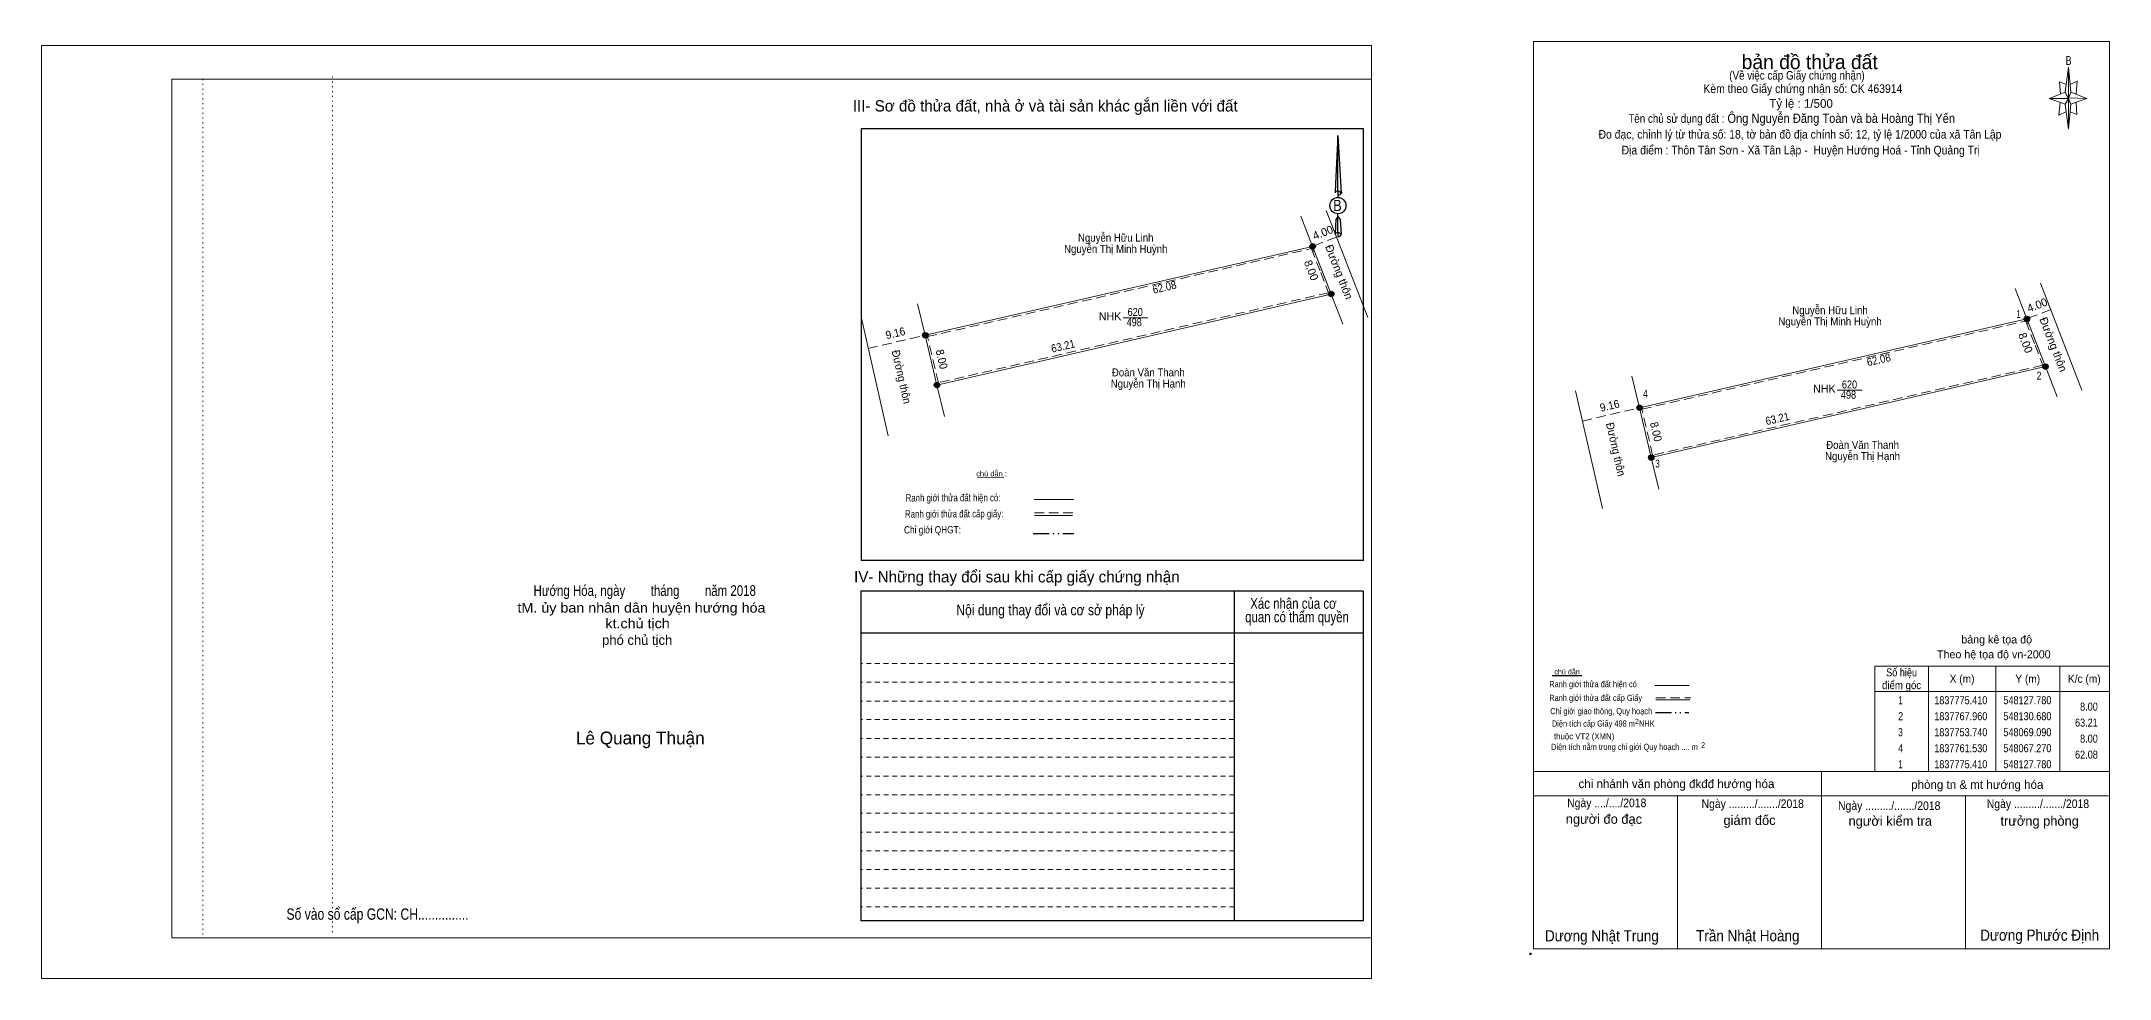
# Model space of a CAD drawing. Header units: metres. Extents: x 547557 to 548210, y 1837665 to 1837911.
# Drawn here: x 547557.3 to 547880.4, y 1837688.3 to 1837834.8 of the extents above; entities that cross this region are included whole.
import ezdxf
from ezdxf.enums import TextEntityAlignment as Align

# ---------------------------------------------------------------- set-up
doc = ezdxf.new("R2010")
doc.units = ezdxf.units.M
doc.header["$LTSCALE"] = 0.5
doc.header["$PDMODE"] = 32
doc.header["$PDSIZE"] = 0.25
for name, pattern in [('DASH_DOUBLE_DOT', [9.2, 5, -1.2, 0.3, -1.2, 0.3, -1.2]), ('DOTTED', [1.5, 0.3, -1.2]), ('MEDIUM_DASHED', [4.5, 3, -1.5]), ('SHORT_DASHED', [2.7, 1.5, -1.2])]:
    doc.linetypes.add(name, pattern=pattern)
for name, color, linetype, lineweight in [('1', 7, 'Continuous', 13), ('10', 7, 'Continuous', 13), ('11', 7, 'Continuous', 25), ('16', 7, 'Continuous', 25), ('18', 7, 'Continuous', 25), ('27', 7, 'Continuous', 13), ('28', 7, 'SHORT_DASHED', 13), ('5', 7, 'DASH_DOUBLE_DOT', 13), ('55', 7, 'Continuous', 13), ('63', 7, 'Continuous', 13), ('7', 7, 'Continuous', 13), ('8', 7, 'Continuous', 13)]:
    doc.layers.add(name, color=color, linetype=linetype, lineweight=lineweight)
doc.layers.add('36', color=7, linetype='Continuous')
doc.layers.add('9', color=7, linetype='Continuous')

msp = doc.modelspace()

# ---------------------------------------------------------------- hatches: boundary and pattern name
at = {"layer": '11'}
for points in [[(547867.9327, 1837791.39, 1), (547867.0873, 1837791.39, 1)], [(547870.8327, 1837783.94, 1), (547869.9873, 1837783.94, 1)], [(547807.4227, 1837777.51, 1), (547806.5773, 1837777.51, 1)], [(547809.2427, 1837769.72, 1), (547808.3973, 1837769.72, 1)], [(547809.2427, 1837769.72, 1), (547808.3973, 1837769.72, 1)]]:
    msp.add_hatch(color=256, dxfattribs=at).paths.add_polyline_path(points)
at = {"layer": '8'}
for points in [[(547756.3427, 1837802.72, 1), (547755.4973, 1837802.72, 1)], [(547759.2427, 1837795.27, 1), (547758.3973, 1837795.27, 1)], [(547695.8327, 1837788.84, 1), (547694.9873, 1837788.84, 1)], [(547697.6527, 1837781.05, 1), (547696.8073, 1837781.05, 1)], [(547697.6527, 1837781.05, 1), (547696.8073, 1837781.05, 1)]]:
    msp.add_hatch(color=256, dxfattribs=at).paths.add_polyline_path(points)

# ---------------------------------------------------------------- linework, layer by layer
at = {"layer": '1'}
for p, q in [((547577.7, 1837828.84), (547765.11, 1837828.84)), ((547577.7, 1837694.68), (547577.7, 1837828.84)), ((547765.11, 1837828.84), (547765.11, 1837693.55)), ((547577.7, 1837694.68), (547765.11, 1837694.68))]:
    msp.add_line(p, q, dxfattribs=at)
at = {"layer": '1', "linetype": 'DOTTED'}
for p, q in [((547582.56, 1837828.84), (547582.56, 1837694.68)), ((547602.79, 1837829.23), (547602.79, 1837695.06))]:
    msp.add_line(p, q, dxfattribs=at)
at = {"layer": '1'}
for points in [[(547557.32, 1837688.3), (547765.11, 1837688.3), (547765.11, 1837834.1), (547557.32, 1837834.1)], [(547867.51, 1837791.39), (547870.41, 1837783.94), (547808.82, 1837769.72), (547807, 1837777.51)]]:
    msp.add_lwpolyline(points, close=True, dxfattribs=at)
msp.add_lwpolyline([(547585.28, 1837828.84), (547765.11, 1837828.84), (547765.11, 1837694.68), (547585.28, 1837694.68)], dxfattribs=at)
at = {"layer": '10'}
msp.add_lwpolyline([(547808.82, 1837769.72), (547807, 1837777.51), (547867.51, 1837791.39), (547869.06, 1837787.41), (547870.41, 1837783.94)], close=True, dxfattribs=at)
at = {"layer": '10', "linetype": 'MEDIUM_DASHED'}
msp.add_lwpolyline([(547809.04, 1837770.08), (547807.36, 1837777.28), (547867.32, 1837791.04), (547868.78, 1837787.3), (547870, 1837784.15)], close=True, dxfattribs=at)
at = {"layer": '11'}
for centre in [(547867.51, 1837791.39), (547870.41, 1837783.94), (547807, 1837777.51), (547808.82, 1837769.72), (547808.82, 1837769.72)]:
    msp.add_circle(centre, 0.4227, dxfattribs=at)
at = {"layer": '16'}
msp.add_line((547797.98, 1837735.6), (547793.36, 1837735.6), dxfattribs=at)
at = {"layer": '18'}
for p, q in [((547759.87, 1837820.04), (547760.36, 1837811.1)), ((547759.87, 1837820.04), (547760.36, 1837811.1)), ((547759.87, 1837820.04), (547760.36, 1837811.1)), ((547759.48, 1837812.47), (547759.43, 1837811.1)), ((547759.87, 1837811.34), (547759.87, 1837811.03)), ((547759.87, 1837811.03), (547759.87, 1837810.8)), ((547759.87, 1837810.8), (547759.87, 1837810.43)), ((547759.87, 1837810.8), (547759.87, 1837810.43)), ((547759.87, 1837810.8), (547759.87, 1837810.43)), ((547759.87, 1837807.41), (547759.87, 1837807.8)), ((547759.87, 1837807.41), (547759.87, 1837807.8)), ((547759.87, 1837807.41), (547759.87, 1837807.8)), ((547759.87, 1837807.41), (547760.21, 1837806.92)), ((547759.87, 1837807.41), (547760.21, 1837806.92)), ((547759.87, 1837807.41), (547760.21, 1837806.92)), ((547759.87, 1837804.87), (547759.87, 1837804.54)), ((547759.87, 1837804.54), (547759.87, 1837804.26)), ((547760.21, 1837806.92), (547760.36, 1837804.58)), ((547760.21, 1837806.92), (547760.36, 1837804.58)), ((547760.21, 1837806.92), (547760.36, 1837804.58)), ((547760.36, 1837804.58), (547760.36, 1837804.59))]:
    msp.add_line(p, q, dxfattribs=at)
for points in [[(547759.87, 1837811.34), (547759.87, 1837820.04), (547759.48, 1837812.47)], [(547759.87, 1837804.87), (547759.87, 1837807.41), (547759.57, 1837806.92), (547759.48, 1837805.97), (547759.43, 1837804.59)]]:
    msp.add_lwpolyline(points, dxfattribs=at)
for centre, start_param, end_param in [((547759.8807, 1837811.053), 1.57079633, 3.07445202), ((547759.8807, 1837811.053), 0.06714063, 1.57079633), ((547759.8807, 1837811.053), 4.71238898, 6.28318531), ((547759.8807, 1837804.5516), 2.49106941, 3.07427841), ((547759.8807, 1837804.5516), 1.57079633, 2.49106941), ((547759.8807, 1837804.5516), 0.06714063, 1.57079633), ((547759.8807, 1837804.5516), 4.71238898, 6.28318531)]:
    msp.add_ellipse(centre, major_axis=(0.4592, 0), ratio=0.655448, start_param=start_param, end_param=end_param, dxfattribs=at)
msp.add_ellipse((547759.8802, 1837809.0901), major_axis=(0, 1.2738), ratio=0.983453, dxfattribs=at)
msp.add_point((547760.36, 1837811.1), dxfattribs=at)
at = {"layer": '27'}
for p, q in [((547867.51, 1837791.39), (547865.66, 1837796.12)), ((547807, 1837777.51), (547805.77, 1837782.43)), ((547870.41, 1837783.94), (547872.25, 1837779.21)), ((547808.82, 1837769.72), (547809.99, 1837764.78))]:
    msp.add_line(p, q, dxfattribs=at)
at = {"layer": '28', "linetype": 'Continuous', "lineweight": 25}
for p, q in [((547763.89, 1837753.62), (547685.4, 1837753.62)), ((547743.64, 1837748.84), (547743.66, 1837697.31)), ((547763.83, 1837748.84), (547763.79, 1837697.31)), ((547763.79, 1837742.3), (547685.34, 1837742.3)), ((547763.79, 1837697.31), (547685.34, 1837697.31))]:
    msp.add_line(p, q, dxfattribs=at)
at = {"layer": '28'}
for p, q in [((547743.65, 1837737.56), (547685.34, 1837737.56)), ((547743.65, 1837734.63), (547685.34, 1837734.63)), ((547743.65, 1837731.68), (547685.34, 1837731.68)), ((547743.65, 1837728.78), (547685.34, 1837728.78)), ((547743.65, 1837725.84), (547685.34, 1837725.84)), ((547743.65, 1837722.92), (547685.34, 1837722.92)), ((547743.65, 1837719.95), (547685.34, 1837719.95)), ((547743.66, 1837717.03), (547685.34, 1837717.03)), ((547743.66, 1837714.13), (547685.34, 1837714.13)), ((547743.66, 1837711.21), (547685.34, 1837711.21)), ((547743.66, 1837708.26), (547685.34, 1837708.26)), ((547743.66, 1837705.33), (547685.34, 1837705.33)), ((547743.66, 1837702.42), (547685.34, 1837702.42)), ((547743.66, 1837699.5), (547685.34, 1837699.5))]:
    msp.add_line(p, q, dxfattribs=at)
at = {"layer": '28', "linetype": 'Continuous', "lineweight": 25}
for points in [[(547763.89, 1837753.62), (547763.89, 1837821.09), (547685.4, 1837821.09), (547685.4, 1837753.62)], [(547763.83, 1837748.84), (547685.34, 1837748.84), (547685.34, 1837697.31)]]:
    msp.add_lwpolyline(points, dxfattribs=at)
at = {"layer": '5', "lineweight": 25}
for p, q in [((547712.28, 1837757.83), (547718.6, 1837757.83)), ((547809.46, 1837729.9), (547814.7, 1837729.9))]:
    msp.add_line(p, q, dxfattribs=at)
at = {"layer": '5', "linetype": 'Continuous'}
for p, q in [((547809.36, 1837734.11), (547814.74, 1837734.11)), ((547809.56, 1837731.87), (547814.83, 1837731.87))]:
    msp.add_line(p, q, dxfattribs=at)
at = {"layer": '5', "linetype": 'MEDIUM_DASHED'}
msp.add_line((547809.56, 1837732.19), (547815, 1837732.19), dxfattribs=at)
at = {"layer": '55'}
for p, q in [((547712.43, 1837763.14), (547718.6, 1837763.14)), ((547712.48, 1837760.67), (547718.4, 1837760.67)), ((547712.48, 1837760.67), (547718.4, 1837760.67))]:
    msp.add_line(p, q, dxfattribs=at)
at = {"layer": '55', "linetype": 'MEDIUM_DASHED'}
msp.add_line((547712.47, 1837761.09), (547718.53, 1837761.09), dxfattribs=at)
at = {"layer": '63'}
for p, q in [((547869.61, 1837796.99), (547876.11, 1837780.26)), ((547867.69, 1837790.6), (547867.51, 1837791.39)), ((547797.01, 1837780.16), (547801.18, 1837761.76)), ((547837.89, 1837780.23), (547841.77, 1837780.23)), ((547852.13, 1837737.15), (547852.13, 1837720.65)), ((547862.63, 1837737.15), (547862.63, 1837720.65)), ((547872.63, 1837737.15), (547872.63, 1837720.65)), ((547843.73, 1837733.15), (547880.43, 1837733.15))]:
    msp.add_line(p, q, dxfattribs=at)
at = {"layer": '63', "linetype": 'MEDIUM_DASHED'}
for p, q in [((547871.22, 1837792.84), (547867.51, 1837791.39)), ((547798.08, 1837775.43), (547807, 1837777.51))]:
    msp.add_line(p, q, dxfattribs=at)
at = {"layer": '63'}
msp.add_lwpolyline([(547843.73, 1837737.15), (547880.43, 1837737.15), (547880.43, 1837720.65), (547843.73, 1837720.65)], close=True, dxfattribs=at)
at = {"layer": '7'}
for p, q in [((547873.48, 1837826.82), (547873.98, 1837830.72)), ((547873.48, 1837824.92), (547870.98, 1837825.82)), ((547874.38, 1837824.92), (547873.98, 1837821.02)), ((547874.38, 1837826.82), (547876.88, 1837825.82)), ((547875.18, 1837825.22), (547875.28, 1837823.32)), ((547875.28, 1837823.32), (547874.28, 1837823.72)), ((547703.58, 1837766.62), (547707.68, 1837766.67)), ((547790.43, 1837720.65), (547880.43, 1837720.65)), ((547790.43, 1837720.65), (547880.43, 1837720.65)), ((547790.43, 1837720.65), (547880.43, 1837720.65)), ((547835.43, 1837692.95), (547835.43, 1837720.65)), ((547790.43, 1837716.85), (547880.23, 1837716.85)), ((547812.93, 1837692.95), (547812.93, 1837716.85)), ((547857.93, 1837692.95), (547857.93, 1837716.85)), ((547880.43, 1837692.95), (547790.43, 1837692.95))]:
    msp.add_line(p, q, dxfattribs=at)
for points in [[(547790.43, 1837834.75), (547880.43, 1837834.75), (547880.43, 1837692.95), (547790.43, 1837692.95)], [(547873.98, 1837830.72), (547874.38, 1837826.82), (547873.98, 1837825.82)], [(547873.98, 1837825.82), (547870.98, 1837825.82), (547873.48, 1837826.82), (547874.38, 1837824.92), (547876.88, 1837825.82), (547873.98, 1837825.92)], [(547873.98, 1837825.82), (547873.98, 1837821.02), (547873.48, 1837824.92)]]:
    msp.add_lwpolyline(points, close=True, dxfattribs=at)
for points in [[(547873.68, 1837828.02), (547872.58, 1837828.42), (547872.78, 1837826.52)], [(547874.28, 1837828.02), (547875.38, 1837828.52), (547875.18, 1837826.52)], [(547873.98, 1837825.82), (547873.48, 1837826.82), (547870.98, 1837825.82)], [(547872.68, 1837825.22), (547872.48, 1837823.22), (547873.58, 1837823.72)], [(547873.98, 1837825.82), (547874.38, 1837824.92), (547876.88, 1837825.82)]]:
    msp.add_lwpolyline(points, dxfattribs=at)
msp.add_point((547789.96, 1837692.17), dxfattribs=at)
at = {"layer": '8'}
for p, q in [((547758.02, 1837808.32), (547764.52, 1837791.59)), ((547755.92, 1837802.72), (547754.07, 1837807.45)), ((547756.1, 1837801.93), (547755.92, 1837802.72)), ((547758.82, 1837795.27), (547760.66, 1837790.54)), ((547695.41, 1837788.84), (547694.18, 1837793.76)), ((547726.3, 1837791.56), (547730.18, 1837791.56)), ((547685.42, 1837791.49), (547689.59, 1837773.09)), ((547697.23, 1837781.05), (547698.4, 1837776.11))]:
    msp.add_line(p, q, dxfattribs=at)
at = {"layer": '8', "linetype": 'MEDIUM_DASHED'}
for p, q in [((547759.63, 1837804.17), (547755.92, 1837802.72)), ((547686.49, 1837786.76), (547695.41, 1837788.84))]:
    msp.add_line(p, q, dxfattribs=at)
at = {"layer": '8'}
for points in [[(547697.23, 1837781.05), (547695.41, 1837788.84), (547755.92, 1837802.72), (547757.47, 1837798.74), (547758.82, 1837795.27)], [(547755.92, 1837802.72), (547758.82, 1837795.27), (547697.23, 1837781.05), (547695.41, 1837788.84)]]:
    msp.add_lwpolyline(points, close=True, dxfattribs=at)
at = {"layer": '8', "linetype": 'MEDIUM_DASHED'}
msp.add_lwpolyline([(547697.45, 1837781.41), (547695.77, 1837788.61), (547755.73, 1837802.37), (547757.19, 1837798.63), (547758.41, 1837795.48)], close=True, dxfattribs=at)
at = {"layer": '8', "lineweight": 25}
for centre in [(547755.92, 1837802.72), (547758.82, 1837795.27), (547695.41, 1837788.84), (547697.23, 1837781.05), (547697.23, 1837781.05)]:
    msp.add_circle(centre, 0.4227, dxfattribs=at)

# ---------------------------------------------------------------- texts
at = {"layer": '1'}
msp.add_text('NHK', height=1.25, dxfattribs=at).set_placement((547835.865, 1837779.85), align=Align.CENTER)
at = {"layer": '1', "width": 0.85}
for s, p in [('498', (547839.635, 1837778.91)), ('620', (547839.79, 1837780.51))]:
    msp.add_text(s, height=1.25, dxfattribs=at).set_placement(p, align=Align.CENTER)
at = {"layer": '16', "width": 0.8}
for p in [(547806.59, 1837728.11), (547816.93, 1837724.41)]:
    msp.add_text('2', height=0.8, dxfattribs=at).set_placement(p, align=Align.CENTER)
at = {"layer": '18'}
for s, height, width, p in [('B', 1.749, 0.85, (547759.8, 1837808.23)), ('Hướng Hóa, ngày        tháng        năm 2018', 1.675, 0.8, (547651.575, 1837748.1)), ('tM. ủy ban nhân dân huyện hướng hóa', 1.519, 1.1, (547651.07, 1837745.49)), ('kt.chủ tịch', 1.519, 1.1, (547650.46, 1837743.04)), ('Số vào sổ cấp GCN: CH...............', 1.772, 0.8, (547609.835, 1837697.5))]:
    msp.add_text(s, height=height, dxfattribs=dict(at, width=width)).set_placement(p, align=Align.CENTER)
for s, height, p in [('phó chủ tịch', 1.519, (547650.4, 1837740.45)), ('Lê Quang Thuận', 2.005, (547650.885, 1837724.9))]:
    msp.add_text(s, height=height, dxfattribs=at).set_placement(p, align=Align.CENTER)
at = {"layer": '28'}
for s, p in [('III- Sơ đồ thửa đất, nhà ở và tài sản khác gắn liền với đất', (547714.145, 1837823.79)), ('IV- Những thay đổi sau khi cấp giấy chứng nhận', (547709.715, 1837750.21))]:
    msp.add_text(s, height=1.772, dxfattribs=at).set_placement(p, align=Align.CENTER)
for s, width, p in [('Nội dung thay đổi và cơ sở pháp lý', 0.85, (547714.955, 1837745.07)), ('Xác nhận của cơ', 0.8, (547752.92, 1837746.09)), (' quan có thẩm quyền', 0.8, (547753.235, 1837743.98))]:
    msp.add_text(s, height=1.671, dxfattribs=dict(at, width=width)).set_placement(p, align=Align.CENTER)
at = {"layer": '36', "width": 0.9}
for s, p in [('Nguyễn Thị Minh Huỳnh', (547836.75, 1837790.37)), ('Nguyễn Hữu Linh', (547836.75, 1837792.12)), ('Đoàn Văn Thanh', (547841.835, 1837771.07)), ('Nguyễn Thị Hạnh', (547841.825, 1837769.32))]:
    msp.add_text(s, height=1.25, dxfattribs=at).set_placement(p, align=Align.CENTER)
at = {"layer": '5'}
for s, height, width, p in [('chú dẫn', 0.7999, 1.05, (547795.68, 1837735.84)), ('Ranh giới thửa đất hiện có ', 0.96, 0.9, (547799.885, 1837733.84)), ('Ranh giới thửa đất cấp Giấy', 0.96, 0.9, (547800.14, 1837731.69)), ('Chỉ giới giao thông, Quy hoạch', 0.96, 0.9, (547801, 1837729.62)), ('Diện tích cấp Giấy 498 m  NHK', 0.96, 0.9, (547801.325, 1837727.68)), ('Diện tích nằm trong chỉ giới Quy hoạch .... m', 0.96, 0.9, (547804.645, 1837724.03)), ('thuộc VT2 (XMN)', 0.96, 0.95, (547798.335, 1837725.69))]:
    msp.add_text(s, height=height, dxfattribs=dict(at, width=width)).set_placement(p, align=Align.CENTER)
at = {"layer": '55'}
for s, height, width, p in [('Ranh giới thửa đất hiện có:', 1.143, 0.8, (547699.7437, 1837762.8678)), ('Ranh giới thửa đất cấp giấy:', 1.138, 0.8, (547699.9287, 1837760.3584)), ('Chỉ giới QHGT:', 1.138, 0.85, (547696.5337, 1837757.8705))]:
    msp.add_text(s, height=height, rotation=0.135, dxfattribs=dict(at, width=width)).set_placement(p, align=Align.CENTER)
at = {"layer": '63'}
for s, rotation, p in [('4.00', 21.347, (547869.3375, 1837792.9609)), ('Đường thôn', 291.232, (547871.0614, 1837787.1713)), ('8.00', 291.269, (547866.7188, 1837787.4217))]:
    msp.add_text(s, height=1.25, rotation=rotation, dxfattribs=at).set_placement(p, align=Align.CENTER)
for s, rotation, width, p in [('62.08', 12.919, 0.9, (547844.5003, 1837784.4013)), ('9.16', 13.126, 0.95, (547802.4631, 1837777.2205)), ('63.21', 13.001, 0.9, (547828.6544, 1837775.1958)), ('Đường thôn', 282.769, 0.95, (547802.6788, 1837770.8681)), ('8.00', 283.15, 0.95, (547808.9623, 1837773.6122))]:
    msp.add_text(s, height=1.25, rotation=rotation, dxfattribs=dict(at, width=width)).set_placement(p, align=Align.CENTER)
for s, width, p in [('Số hiệu', 0.85, (547847.93, 1837735.53)), ('điểm góc', 0.9, (547847.93, 1837733.53)), ('X (m)', 0.95, (547857.38, 1837734.53)), ('Y (m)', 0.95, (547867.635, 1837734.53)), ('K/c (m)', 0.95, (547876.475, 1837734.53)), (' 1', 0.75, (547847.58, 1837731.18)), ('1837775.410', 0.85, (547857.18, 1837731.18)), ('548127.780', 0.85, (547867.58, 1837731.18)), (' 3', 0.8, (547847.575, 1837726.18)), (' 2', 0.85, (547847.585, 1837728.68)), ('1837767.960', 0.85, (547857.18, 1837728.68)), ('1837753.740', 0.85, (547857.18, 1837726.18)), ('548130.680', 0.85, (547867.58, 1837728.68)), ('548069.090', 0.85, (547867.58, 1837726.18)), (' 4', 0.85, (547847.58, 1837723.68)), ('1837761.530', 0.85, (547857.18, 1837723.68)), ('548067.270', 0.85, (547867.58, 1837723.68)), (' 1', 0.75, (547847.58, 1837721.18)), ('1837775.410', 0.85, (547857.18, 1837721.18)), ('548127.780', 0.85, (547867.58, 1837721.18))]:
    msp.add_text(s, height=1.25, dxfattribs=dict(at, width=width)).set_placement(p, align=Align.CENTER)
at = {"layer": '63', "width": 0.85}
for s, p in [('8.00', (547878.58, 1837730.18)), ('63.21', (547878.58, 1837727.68)), ('62.08', (547878.58, 1837722.68)), ('8.00', (547878.58, 1837725.18))]:
    msp.add_text(s, height=1.25, dxfattribs=at).set_placement(p, align=Align.RIGHT)
at = {"layer": '7'}
for s, height, p in [('bản đồ thửa đất', 2.25, (547833.575, 1837830.41)), ('Tỷ lệ : 1/500', 1.35, (547832.225, 1837824.37)), ('bảng kê tọa độ', 1.25, (547862.785, 1837740.67)), ('Theo hệ tọa độ vn-2000', 1.25, (547862.335, 1837738.35)), ('chi nhánh văn phòng đkđđ hướng hóa', 1.35, (547812.76, 1837718.07)), ('phòng tn & mt hướng hóa', 1.35, (547859.755, 1837717.95)), ('người đo đạc', 1.5, (547801.425, 1837712.49)), ('giám đốc', 1.5, (547824.175, 1837712.31)), ('người kiểm tra', 1.5, (547846.155, 1837712.19)), ('trưởng phòng', 1.5, (547869.495, 1837712.19))]:
    msp.add_text(s, height=height, dxfattribs=at).set_placement(p, align=Align.CENTER)
for s, height, width, p in [('B', 1.378, 0.75, (547874.015, 1837831.07)), ('Kèm theo Giấy chứng nhận số: CK 463914', 1.35, 0.9, (547832.505, 1837826.69)), ('(Về việc cấp Giấy chứng nhận)', 1.35, 0.85, (547831.58, 1837828.77)), ('Đo đạc, chỉnh lý từ thửa số: 18, tờ bản đồ địa chính số: 12, tỷ lệ 1/2000 của xã Tân Lập', 1.35, 0.9, (547832.055, 1837819.55)), ('Tên chủ sử dụng đất :', 1.35, 0.85, (547812.745, 1837822.02)), ('Địa điểm : Thôn Tân Sơn - Xã Tân Lập -  Huyện Hướng Hoá - Tỉnh Quảng Trị ', 1.35, 0.9, (547832.395, 1837817.08)), ('Ngày ..../..../2018', 1.35, 0.9, (547801.87, 1837715.09)), ('Ngày ........./......./2018', 1.35, 0.9, (547824.67, 1837714.96)), ('Ngày ........./......./2018', 1.35, 0.9, (547846, 1837714.65)), ('Ngày ........./......./2018', 1.35, 0.9, (547869.23, 1837714.95)), ('Dương Nhật Trung', 1.75, 0.9, (547801.11, 1837694.12)), ('Trần Nhật Hoàng', 1.75, 0.9, (547823.905, 1837694.13)), ('Dương Phước Định', 1.75, 0.9, (547869.495, 1837694.22))]:
    msp.add_text(s, height=height, dxfattribs=dict(at, width=width)).set_placement(p, align=Align.CENTER)
at = {"layer": '7', "width": 0.9}
msp.add_text('Ông Nguyễn Đăng Toàn và bà Hoàng Thị Yến', height=1.44, dxfattribs=at).set_placement((547820.72, 1837822.01))
at = {"layer": '7'}
msp.add_text('chú dẫn :', height=0.8417, rotation=359.974, dxfattribs=at).set_placement((547705.7598, 1837766.7788), align=Align.CENTER)
at = {"layer": '8'}
for s, width, p in [('Nguyễn Hữu Linh', 0.9, (547725.16, 1837803.45)), ('Nguyễn Thị Minh Huỳnh', 0.9, (547725.16, 1837801.7)), ('620', 0.85, (547728.2, 1837791.84)), ('498', 0.85, (547728.045, 1837790.24)), ('Nguyễn Thị Hạnh', 0.9, (547730.235, 1837780.65)), ('Đoàn Văn Thanh', 0.9, (547730.245, 1837782.4))]:
    msp.add_text(s, height=1.25, dxfattribs=dict(at, width=width)).set_placement(p, align=Align.CENTER)
for s, rotation, p in [('4.00', 21.347, (547757.7475, 1837804.2909)), ('Đường thôn', 291.232, (547759.4714, 1837798.5013)), ('8.00', 291.269, (547755.1288, 1837798.7517))]:
    msp.add_text(s, height=1.25, rotation=rotation, dxfattribs=at).set_placement(p, align=Align.CENTER)
for s, rotation, width, p in [('62.08', 12.919, 0.9, (547732.9103, 1837795.7313)), ('9.16', 13.126, 0.95, (547690.8731, 1837788.5505)), ('Đường thôn', 282.769, 0.95, (547691.0888, 1837782.1981)), ('8.00', 283.15, 0.95, (547697.3723, 1837784.9422)), ('63.21', 13.001, 0.9, (547717.0644, 1837786.5258))]:
    msp.add_text(s, height=1.25, rotation=rotation, dxfattribs=dict(at, width=width)).set_placement(p, align=Align.CENTER)
msp.add_text('NHK', height=1.25, dxfattribs=at).set_placement((547724.275, 1837791.18), align=Align.CENTER)
at = {"layer": '9'}
for s, width, p in [('1', 0.65, (547866.205, 1837791.53)), ('2', 0.8, (547869.4, 1837781.89)), ('4', 0.8, (547807.925, 1837779.08)), ('3', 0.75, (547809.8, 1837768.15))]:
    msp.add_text(s, height=1.25, dxfattribs=dict(at, width=width)).set_placement(p, align=Align.CENTER)

doc.saveas('drawing.dxf')
